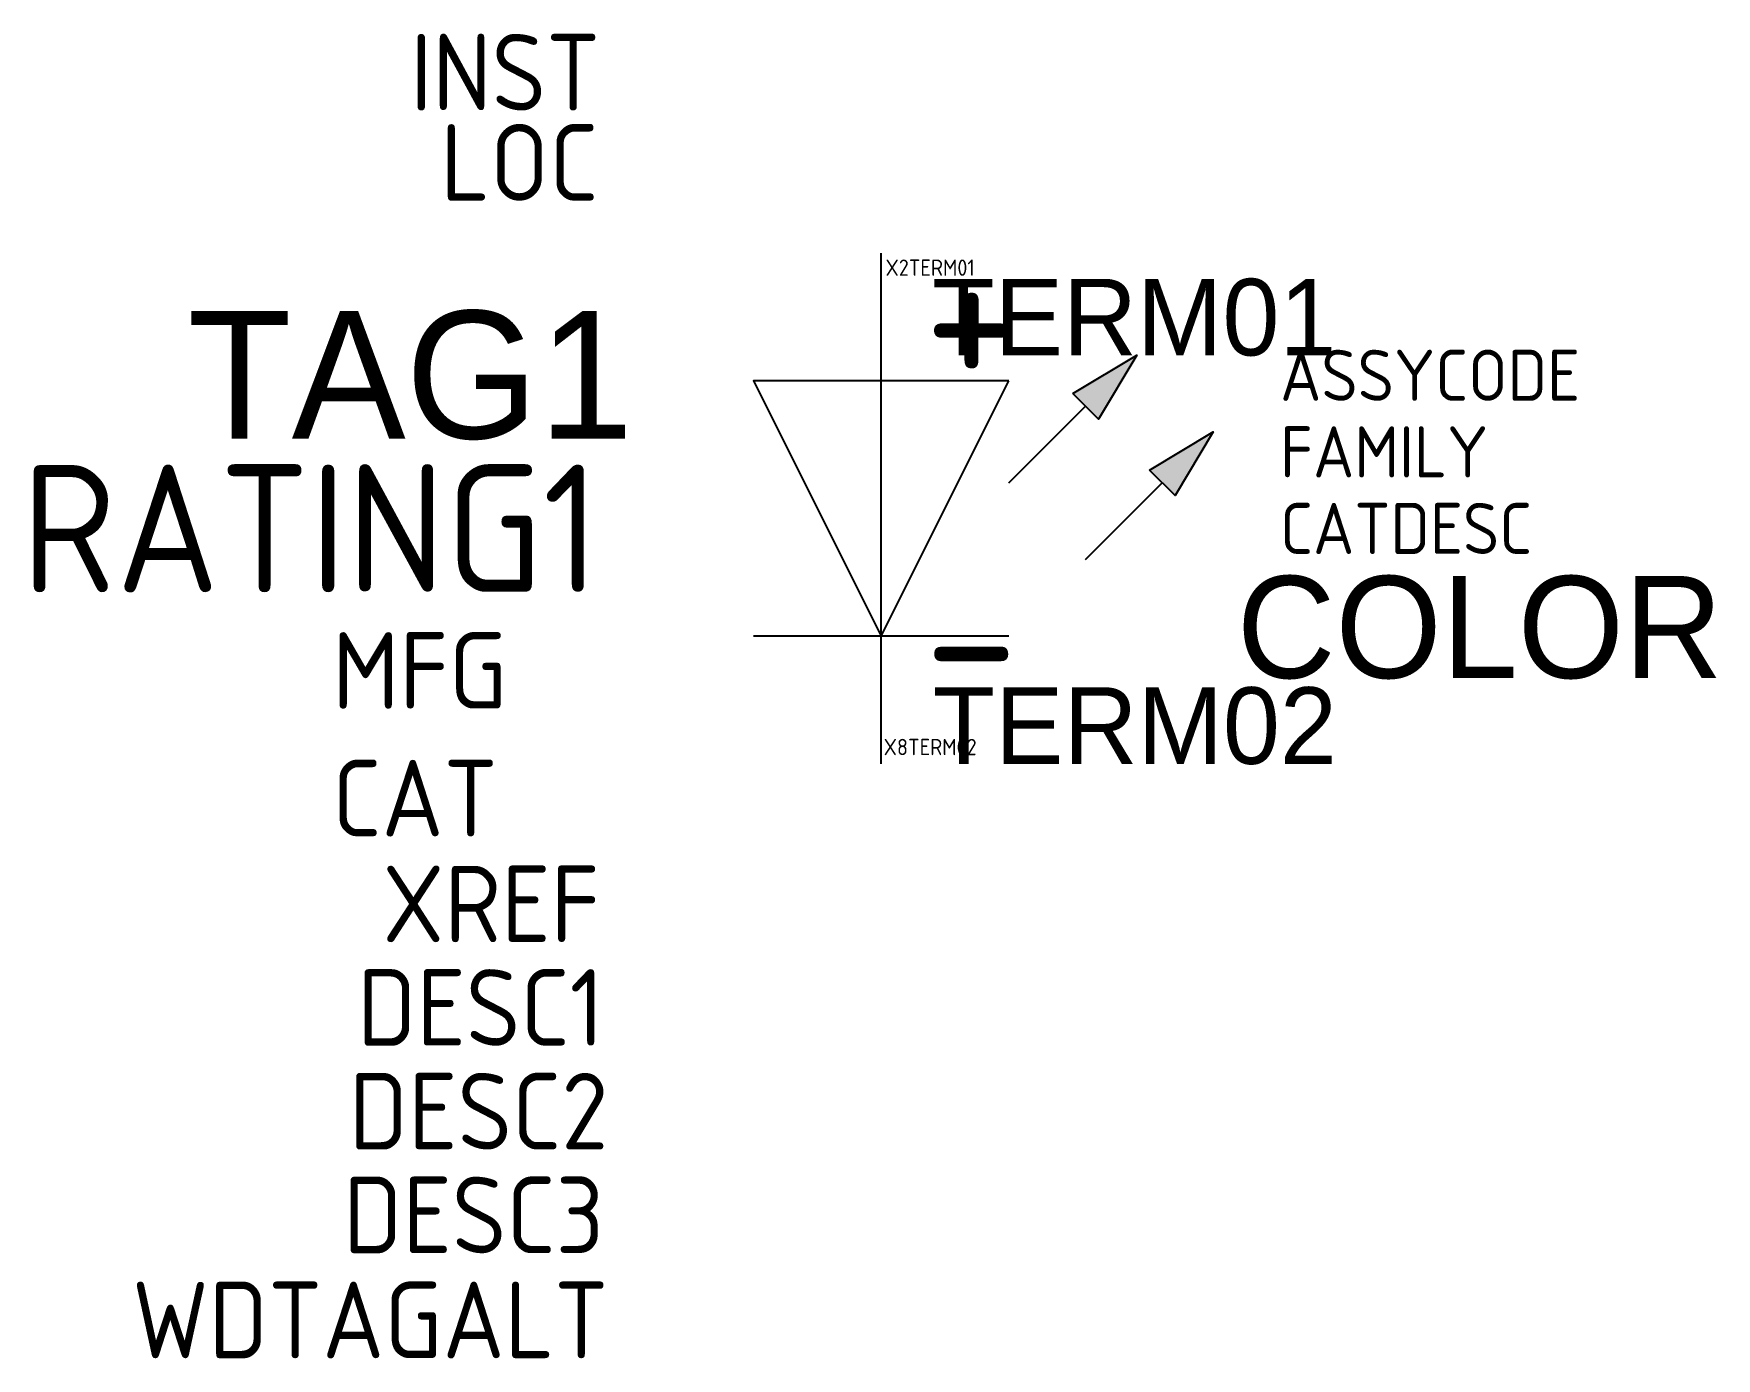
# Model space of a CAD drawing. Extents: x -16.6 to 16.3, y -16.6 to 9.3.
import ezdxf
from ezdxf.enums import TextEntityAlignment as Align

# ---------------------------------------------------------------- set-up
doc = ezdxf.new("R2010")
doc.units = 0
doc.header["$MEASUREMENT"] = 0
doc.styles.add('WD_IEC', font='isocp2.shx', dxfattribs={"width": 0.9, "height": 4})

msp = doc.modelspace()

# ---------------------------------------------------------------- linework, layer by layer
for p, q in [((0, -5), (0, 5)), ((0, 5), (0, 5)), ((2.5, 0.5), (4, 2)), ((4, -1), (5.5, 0.5)), ((2.5, -2.5), (-2.5, -2.5))]:
    msp.add_line(p, q)
for points in [[(3.75, 2.25), (5, 3), (4.25, 1.75)], [(2.5, 2.5), (-2.5, 2.5), (0, -2.5)], [(5.25, 0.75), (6.5, 1.5), (5.75, 0.25)]]:
    msp.add_lwpolyline(points, close=True)
for points in [[(5, 3), (3.75, 2.25), (4.25, 1.75)], [(6.5, 1.5), (5.25, 0.75), (5.75, 0.25)]]:
    msp.add_solid(points)

# ---------------------------------------------------------------- texts
at = {"style": 'WD_IEC'}
for s, p in [('+', (0.841, 3.798)), ('-', (0.844, -2.54))]:
    msp.add_text(s, height=3, dxfattribs=at).set_placement(p, align=Align.MIDDLE_LEFT)
at = {"style": 'WD_IEC', "flags": 1}
for tag, p in [('INST', (-5.5, 7.793)), ('LOC', (-5.532, 6.026)), ('DESC1', (-5.423, -10.523)), ('DESC2', (-5.341, -12.555)), ('DESC3', (-5.423, -14.587))]:
    msp.add_attdef(tag, text='', height=1.5, dxfattribs=at).set_placement(p, align=Align.RIGHT)
for tag, p, s, height in [('X2TERM01', (0.084, 4.555), '', 0.32), ('ASSYCODE', (7.807, 2.108), '', 1), ('FAMILY', (7.807, 0.608), 'LT_SUPER', 1), ('CATDESC', (7.807, -0.892), '', 1), ('MFG', (-10.746, -3.923), 'ACKO', 1.5), ('X8TERM02', (0.048, -4.833), '', 0.32), ('CAT', (-10.746, -6.423), 'СЛ-2010-S-Y', 1.5)]:
    msp.add_attdef(tag, p, s, height=height, dxfattribs=at)
for tag, p in [('TERM01', (0.996, 2.996)), ('TERM02', (1.005, -5.003))]:
    msp.add_attdef(tag, p, '', height=1.5)
msp.add_attdef('TAG1', text='H', height=2.5).set_placement((-4.849, 1.369), align=Align.RIGHT)
at = {"style": 'WD_IEC'}
msp.add_attdef('RATING1', text='', height=2.5, dxfattribs=at).set_placement((-5.5, -1.641), align=Align.RIGHT)
at = {"lineweight": 13}
msp.add_attdef('COLOR', (6.959, -3.323), 'Жл', height=2, dxfattribs=at)
at = {"lineweight": 15, "style": 'WD_IEC', "flags": 1}
for tag, p in [('XREF', (-5.504, -8.495)), ('WDTAGALT', (-5.341, -16.643))]:
    msp.add_attdef(tag, text='', height=1.5, dxfattribs=at).set_placement(p, align=Align.RIGHT)

doc.saveas('drawing.dxf')
